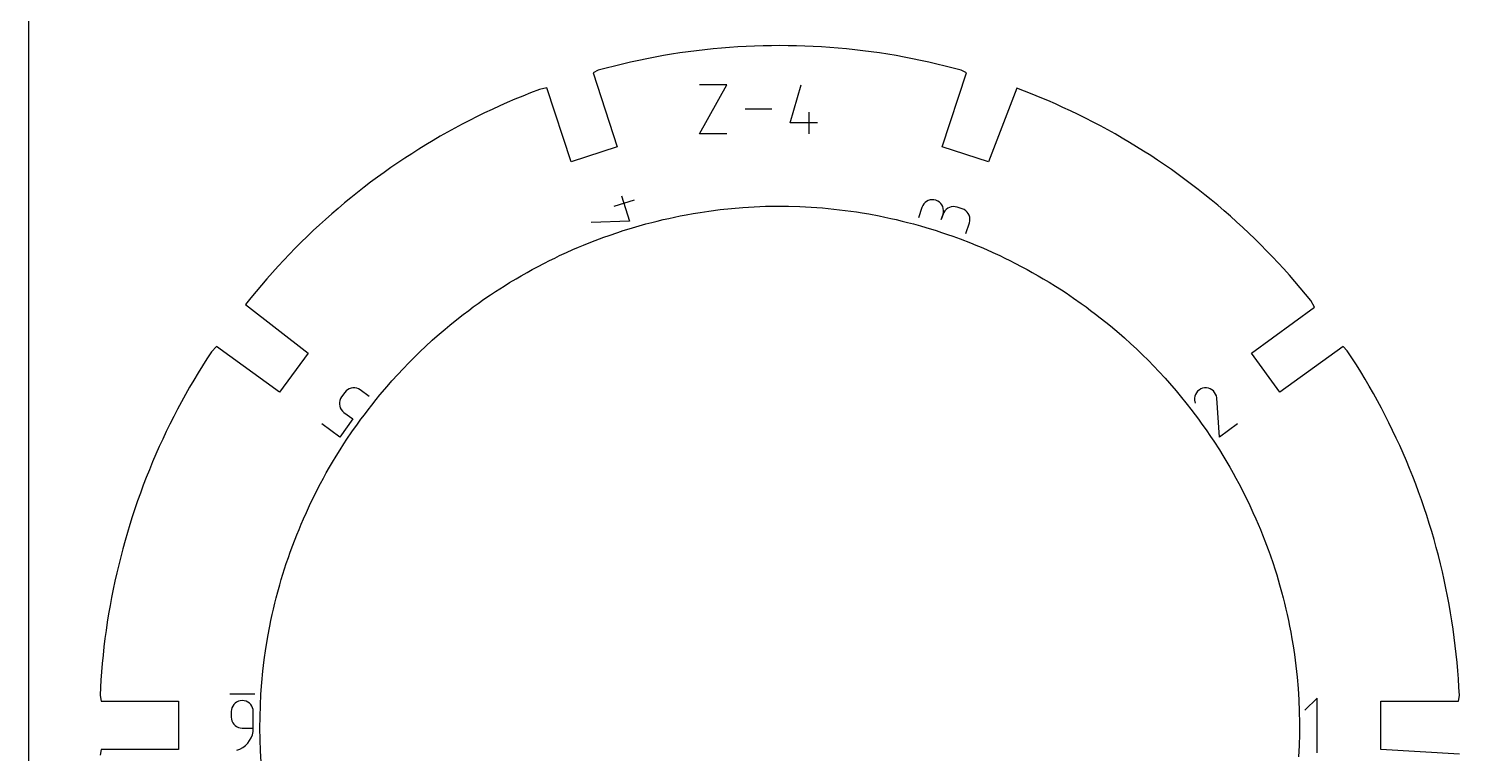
# Model space of a CAD drawing. Header units: metres. Extents: x 0 to 18, y 0 to 24.
# Drawn here: x 0 to 5.24, y 2.65 to 5.31 of the extents above; entities that cross this region are included whole.
import ezdxf

# ---------------------------------------------------------------- set-up
doc = ezdxf.new("R2010")
doc.units = ezdxf.units.M

msp = doc.modelspace()

# ---------------------------------------------------------------- linework, layer by layer
at = {"layer": 'annotation', "color": 1}
for p, q in [((2.457723, 4.920784), (2.55737, 5.100248)), ((2.55737, 5.100248), (2.457723, 5.100248)), ((2.790095, 4.960681), (2.829891, 5.100248)), ((2.722813, 5.010516), (2.624686, 5.010516)), ((2.859873, 4.920784), (2.859873, 5.000488)), ((2.889742, 4.960681), (2.790095, 4.960681)), ((2.55737, 4.920784), (2.457723, 4.920784)), ((2.217919, 4.677686), (2.143946, 4.65365)), ((2.171884, 4.693376), (2.201933, 4.600894)), ((3.284339, 4.668667), (3.279518, 4.663573)), ((3.289909, 4.672823), (3.284339, 4.668667)), ((3.296082, 4.675969), (3.289909, 4.672823)), ((3.302712, 4.67803), (3.296082, 4.675969)), ((3.309654, 4.678935), (3.302712, 4.67803)), ((3.316761, 4.678611), (3.309654, 4.678935)), ((3.323887, 4.676983), (3.316761, 4.678611)), ((3.330641, 4.674101), (3.323887, 4.676983)), ((3.323887, 4.676983), (3.323887, 4.676983)), ((3.336607, 4.670178), (3.330641, 4.674101)), ((3.34171, 4.665359), (3.336607, 4.670178)), ((3.345876, 4.65979), (3.34171, 4.665359)), ((3.272709, 4.650861), (3.260145, 4.612193)), ((3.275593, 4.657613), (3.272709, 4.650861)), ((3.279518, 4.663573), (3.275593, 4.657613)), ((3.350046, 4.625733), (3.343755, 4.606372)), ((3.343755, 4.606372), (3.350046, 4.625733)), ((3.349031, 4.653614), (3.345876, 4.65979)), ((3.351099, 4.646975), (3.349031, 4.653614)), ((3.350046, 4.625733), (3.351681, 4.632891)), ((3.35293, 4.632485), (3.350046, 4.625733)), ((3.350046, 4.625733), (3.350046, 4.625733)), ((3.352008, 4.64002), (3.351099, 4.646975)), ((3.351681, 4.632891), (3.352008, 4.64002)), ((3.356855, 4.638444), (3.35293, 4.632485)), ((3.361676, 4.643539), (3.356855, 4.638444)), ((3.367245, 4.647695), (3.361676, 4.643539)), ((3.373419, 4.650841), (3.367245, 4.647695)), ((3.380049, 4.652902), (3.373419, 4.650841)), ((3.386991, 4.653807), (3.380049, 4.652902)), ((3.394098, 4.653482), (3.386991, 4.653807)), ((3.401224, 4.651855), (3.394098, 4.653482)), ((3.420585, 4.645564), (3.401224, 4.651855)), ((3.401224, 4.651855), (3.401224, 4.651855)), ((3.42731, 4.642691), (3.420585, 4.645564)), ((3.433252, 4.638776), (3.42731, 4.642691)), ((3.438336, 4.633963), (3.433252, 4.638776)), ((3.442488, 4.628398), (3.438336, 4.633963)), ((3.445633, 4.622226), (3.442488, 4.628398)), ((3.447695, 4.61559), (3.445633, 4.622226)), ((3.448599, 4.608635), (3.447695, 4.61559)), ((2.201933, 4.600894), (2.060401, 4.595741)), ((3.434071, 4.555681), (3.446635, 4.59435)), ((3.446635, 4.59435), (3.448271, 4.601507)), ((3.446635, 4.59435), (3.446635, 4.59435)), ((3.448271, 4.601507), (3.448599, 4.608635)), ((1.174722, 3.98583), (1.168542, 3.982461)), ((1.181328, 3.988071), (1.174722, 3.98583)), ((1.188198, 3.989162), (1.181328, 3.988071)), ((1.195169, 3.989075), (1.188198, 3.989162)), ((1.202081, 3.987786), (1.195169, 3.989075)), ((1.208771, 3.98527), (1.202081, 3.987786)), ((1.215077, 3.981501), (1.208771, 3.98527)), ((4.294098, 3.98507), (4.288098, 3.981393)), ((4.300759, 3.987698), (4.294098, 3.98507)), ((4.30798, 3.989154), (4.300759, 3.987698)), ((4.315326, 3.989233), (4.30798, 3.989154)), ((4.30798, 3.989154), (4.30798, 3.989154)), ((4.322378, 3.988048), (4.315326, 3.989233)), ((4.329008, 3.985697), (4.322378, 3.988048)), ((4.335087, 3.982283), (4.329008, 3.985697)), ((1.138588, 3.9361), (1.138506, 3.929138)), ((1.139875, 3.943006), (1.138588, 3.9361)), ((1.142393, 3.949698), (1.139875, 3.943006)), ((1.146169, 3.956015), (1.142393, 3.949698)), ((1.158107, 3.972445), (1.146169, 3.956015)), ((1.146169, 3.956015), (1.146169, 3.956015)), ((1.16295, 3.977991), (1.158107, 3.972445)), ((1.168542, 3.982461), (1.16295, 3.977991)), ((1.248058, 3.957539), (1.215077, 3.981501)), ((1.215077, 3.981501), (1.215077, 3.981501)), ((4.272746, 3.958675), (4.271578, 3.951611)), ((4.271578, 3.951611), (4.271682, 3.94424)), ((4.271682, 3.94424), (4.273387, 3.932786)), ((4.275083, 3.965309), (4.272746, 3.958675)), ((4.278489, 3.971389), (4.275083, 3.965309)), ((4.282861, 3.976792), (4.278489, 3.971389)), ((4.288098, 3.981393), (4.282861, 3.976792)), ((4.340489, 3.977904), (4.335087, 3.982283)), ((4.345084, 3.972661), (4.340489, 3.977904)), ((4.348745, 3.966655), (4.345084, 3.972661)), ((4.351344, 3.959986), (4.348745, 3.966655)), ((4.352754, 3.952754), (4.351344, 3.959986)), ((4.352777, 3.952592), (4.352754, 3.952754)), ((4.352754, 3.952754), (4.352754, 3.952754)), ((4.352797, 3.952435), (4.352777, 3.952592)), ((4.352812, 3.952284), (4.352797, 3.952435)), ((4.352823, 3.952137), (4.352812, 3.952284)), ((4.352831, 3.951993), (4.352823, 3.952137)), ((4.352823, 3.951425), (4.35283, 3.951568)), ((4.363162, 3.809025), (4.352823, 3.951425)), ((4.352823, 3.951425), (4.352823, 3.951425)), ((4.35283, 3.951568), (4.352834, 3.951709)), ((4.352834, 3.951851), (4.352831, 3.951993)), ((4.352834, 3.951709), (4.352834, 3.951851)), ((1.138506, 3.929138), (1.139601, 3.922283)), ((1.139601, 3.922283), (1.141848, 3.915693)), ((1.141848, 3.915693), (1.145218, 3.909528)), ((1.145218, 3.909528), (1.149685, 3.90395)), ((1.149685, 3.90395), (1.155222, 3.899118)), ((1.155222, 3.899118), (1.188203, 3.875156)), ((1.14015, 3.809017), (1.074188, 3.856941)), ((1.188203, 3.875156), (1.14015, 3.809017)), ((4.429121, 3.856947), (4.363162, 3.809025)), ((0.828271, 2.865725), (0.737013, 2.865725)), ((0.756545, 2.833364), (0.751662, 2.828473)), ((0.762202, 2.837368), (0.756545, 2.833364)), ((0.768516, 2.840371), (0.762202, 2.837368)), ((0.775375, 2.842256), (0.768516, 2.840371)), ((0.782665, 2.84291), (0.775375, 2.842256)), ((0.789939, 2.842256), (0.782665, 2.84291)), ((0.782665, 2.84291), (0.782665, 2.84291)), ((0.79679, 2.840371), (0.789939, 2.842256)), ((0.803102, 2.837368), (0.79679, 2.840371)), ((0.808761, 2.833364), (0.803102, 2.837368)), ((0.813649, 2.828473), (0.808761, 2.833364)), ((4.720178, 2.852019), (4.675553, 2.807381)), ((4.720178, 2.651285), (4.720178, 2.852019)), ((0.742787, 2.809625), (0.742135, 2.802334)), ((0.742135, 2.802334), (0.742135, 2.782144)), ((0.742135, 2.782144), (0.742135, 2.782144)), ((0.742135, 2.782144), (0.742787, 2.774856)), ((0.744669, 2.816489), (0.742787, 2.809625)), ((0.747665, 2.822809), (0.744669, 2.816489)), ((0.751662, 2.828473), (0.747665, 2.822809)), ((0.817652, 2.822809), (0.813649, 2.828473)), ((0.820654, 2.816489), (0.817652, 2.822809)), ((0.82254, 2.809625), (0.820654, 2.816489)), ((0.823195, 2.802334), (0.82254, 2.809625)), ((0.823195, 2.741671), (0.823195, 2.802334)), ((0.823195, 2.802334), (0.823195, 2.802334)), ((0.742787, 2.774856), (0.744669, 2.768003)), ((0.744669, 2.768003), (0.747665, 2.761696)), ((0.747665, 2.761696), (0.751662, 2.756048)), ((0.751662, 2.756048), (0.756545, 2.751174)), ((0.756545, 2.751174), (0.762202, 2.747186)), ((0.762202, 2.747186), (0.768516, 2.744198)), ((0.768516, 2.744198), (0.775375, 2.742322)), ((0.775375, 2.742322), (0.782665, 2.741671)), ((0.782665, 2.741671), (0.823195, 2.741671)), ((0.819678, 2.717481), (0.822297, 2.729334)), ((0.822297, 2.729334), (0.823195, 2.741671)), ((0.784579, 2.670613), (0.794168, 2.677844)), ((0.794168, 2.677844), (0.802581, 2.686293)), ((0.802581, 2.686293), (0.809711, 2.695814)), ((0.809711, 2.695814), (0.815446, 2.706259)), ((0.815446, 2.706259), (0.819678, 2.717481)), ((0.762314, 2.660394), (0.773925, 2.664747)), ((0.762314, 2.660394), (0.762314, 2.660394)), ((0.773925, 2.664747), (0.784579, 2.670613))]:
    msp.add_line(p, q, dxfattribs=at)
at = {"layer": 'boundary', "color": 5}
for p, q in [((2.659913, 5.242252), (2.62936, 5.24094)), ((2.690485, 5.243188), (2.659913, 5.242252)), ((2.721065, 5.243755), (2.690485, 5.243188)), ((2.751651, 5.243942), (2.721065, 5.243755)), ((2.782232, 5.243755), (2.751651, 5.243942)), ((2.812811, 5.243188), (2.782232, 5.243755)), ((2.843381, 5.242252), (2.812811, 5.243188)), ((2.873945, 5.24094), (2.843381, 5.242252)), ((2.235468, 5.189906), (2.205584, 5.183383)), ((2.265423, 5.196057), (2.235468, 5.189906)), ((2.295463, 5.201829), (2.265423, 5.196057)), ((2.325567, 5.207253), (2.295463, 5.201829)), ((2.355727, 5.212291), (2.325567, 5.207253)), ((2.385953, 5.216964), (2.355727, 5.212291)), ((2.41623, 5.221272), (2.385953, 5.216964)), ((2.446563, 5.2252), (2.41623, 5.221272)), ((2.476947, 5.228751), (2.446563, 5.2252)), ((2.507363, 5.231935), (2.476947, 5.228751)), ((2.537817, 5.234757), (2.507363, 5.231935)), ((2.568297, 5.237184), (2.537817, 5.234757)), ((2.598813, 5.23925), (2.568297, 5.237184)), ((2.62936, 5.24094), (2.598813, 5.23925)), ((2.904476, 5.23925), (2.873945, 5.24094)), ((2.93499, 5.237184), (2.904476, 5.23925)), ((2.965479, 5.234757), (2.93499, 5.237184)), ((2.995937, 5.231935), (2.965479, 5.234757)), ((3.026359, 5.228751), (2.995937, 5.231935)), ((3.056725, 5.2252), (3.026359, 5.228751)), ((3.08706, 5.221272), (3.056725, 5.2252)), ((3.117342, 5.216964), (3.08706, 5.221272)), ((3.147569, 5.212291), (3.117342, 5.216964)), ((3.17774, 5.207253), (3.147569, 5.212291)), ((3.207844, 5.201829), (3.17774, 5.207253)), ((3.237871, 5.196057), (3.207844, 5.201829)), ((3.267828, 5.189906), (3.237871, 5.196057)), ((3.297719, 5.183383), (3.267828, 5.189906)), ((2.086918, 5.153657), (2.067708, 5.14382)), ((2.067708, 5.14382), (2.155863, 4.872508)), ((2.116449, 5.161638), (2.086918, 5.153657)), ((2.146066, 5.16925), (2.116449, 5.161638)), ((2.175787, 5.1765), (2.146066, 5.16925)), ((2.205584, 5.183383), (2.175787, 5.1765)), ((3.327511, 5.1765), (3.297719, 5.183383)), ((3.357228, 5.16925), (3.327511, 5.1765)), ((3.347444, 4.872506), (3.435597, 5.143813)), ((3.38685, 5.161638), (3.357228, 5.16925)), ((3.416371, 5.153657), (3.38685, 5.161638)), ((3.435597, 5.143813), (3.416371, 5.153657)), ((1.898891, 5.088984), (1.871048, 5.083135)), ((1.987051, 4.817657), (1.898891, 5.088984)), ((3.619871, 5.087822), (3.516256, 4.817656)), ((3.648621, 5.076946), (3.619871, 5.087822)), ((1.753746, 5.035394), (1.725792, 5.022974)), ((1.781854, 5.047467), (1.753746, 5.035394)), ((1.810091, 5.059187), (1.781854, 5.047467)), ((1.838481, 5.070581), (1.810091, 5.059187)), ((1.871048, 5.083135), (1.838481, 5.070581)), ((3.677083, 5.065758), (3.648621, 5.076946)), ((3.705407, 5.054224), (3.677083, 5.065758)), ((3.733593, 5.042348), (3.705407, 5.054224)), ((3.761628, 5.030134), (3.733593, 5.042348)), ((1.642889, 4.983679), (1.615585, 4.9699)), ((1.670364, 4.997113), (1.642889, 4.983679)), ((1.697996, 5.010211), (1.670364, 4.997113)), ((1.725792, 5.022974), (1.697996, 5.010211)), ((3.789509, 5.017557), (3.761628, 5.030134)), ((3.81724, 5.004654), (3.789509, 5.017557)), ((3.844811, 4.991408), (3.81724, 5.004654)), ((3.872217, 4.977825), (3.844811, 4.991408)), ((1.561488, 4.941359), (1.534711, 4.92658)), ((1.588455, 4.955793), (1.561488, 4.941359)), ((1.615585, 4.9699), (1.588455, 4.955793)), ((3.899449, 4.963904), (3.872217, 4.977825)), ((3.92651, 4.949656), (3.899449, 4.963904)), ((3.953398, 4.935073), (3.92651, 4.949656)), ((3.980098, 4.92016), (3.953398, 4.935073)), ((1.45548, 4.880315), (1.429458, 4.86425)), ((1.481699, 4.896062), (1.45548, 4.880315)), ((1.508106, 4.911489), (1.481699, 4.896062)), ((1.534711, 4.92658), (1.508106, 4.911489)), ((4.00661, 4.904921), (3.980098, 4.92016)), ((4.032946, 4.889359), (4.00661, 4.904921)), ((4.059081, 4.873471), (4.032946, 4.889359)), ((1.378007, 4.831173), (1.352585, 4.814155)), ((1.403626, 4.847862), (1.378007, 4.831173)), ((1.429458, 4.86425), (1.403626, 4.847862)), ((2.155863, 4.872508), (1.987051, 4.817657)), ((3.516256, 4.817656), (3.347444, 4.872506)), ((4.085018, 4.857272), (4.059081, 4.873471)), ((4.110766, 4.84075), (4.085018, 4.857272)), ((4.136293, 4.823918), (4.110766, 4.84075)), ((4.161613, 4.806766), (4.136293, 4.823918)), ((1.302388, 4.779194), (1.277616, 4.761259)), ((1.327385, 4.796826), (1.302388, 4.779194)), ((1.352585, 4.814155), (1.327385, 4.796826)), ((4.186732, 4.789303), (4.161613, 4.806766)), ((4.211625, 4.771545), (4.186732, 4.789303)), ((4.236306, 4.753475), (4.211625, 4.771545)), ((1.228751, 4.724478), (1.204649, 4.705649)), ((1.253072, 4.743021), (1.228751, 4.724478)), ((1.277616, 4.761259), (1.253072, 4.743021)), ((4.260768, 4.735109), (4.236306, 4.753475)), ((4.284989, 4.71644), (4.260768, 4.735109)), ((1.157168, 4.667087), (1.133781, 4.647383)), ((1.18079, 4.686509), (1.157168, 4.667087)), ((1.204649, 4.705649), (1.18079, 4.686509)), ((4.308982, 4.697477), (4.284989, 4.71644)), ((4.332739, 4.678214), (4.308982, 4.697477)), ((4.356271, 4.658667), (4.332739, 4.678214)), ((1.11064, 4.62739), (1.08774, 4.60711)), ((1.133781, 4.647383), (1.11064, 4.62739)), ((4.37955, 4.638843), (4.356271, 4.658667)), ((4.402584, 4.618722), (4.37955, 4.638843)), ((4.425369, 4.598322), (4.402584, 4.618722)), ((1.04271, 4.565715), (1.020573, 4.544598)), ((1.0651, 4.586542), (1.04271, 4.565715)), ((1.08774, 4.60711), (1.0651, 4.586542)), ((4.44791, 4.577634), (4.425369, 4.598322)), ((4.470181, 4.556685), (4.44791, 4.577634)), ((0.998704, 4.523219), (0.977093, 4.501579)), ((1.020573, 4.544598), (0.998704, 4.523219)), ((4.492205, 4.535455), (4.470181, 4.556685)), ((4.513966, 4.513964), (4.492205, 4.535455)), ((4.535457, 4.492203), (4.513966, 4.513964)), ((0.934652, 4.457475), (0.91389, 4.435075)), ((0.955715, 4.479629), (0.934652, 4.457475)), ((0.977093, 4.501579), (0.955715, 4.479629)), ((4.55676, 4.470113), (4.535457, 4.492203)), ((4.577635, 4.447908), (4.55676, 4.470113)), ((0.89337, 4.412403), (0.87313, 4.389468)), ((0.91389, 4.435075), (0.89337, 4.412403)), ((4.598322, 4.425368), (4.577635, 4.447908)), ((4.618723, 4.402583), (4.598322, 4.425368)), ((0.853167, 4.366294), (0.8335, 4.342875)), ((0.87313, 4.389468), (0.853167, 4.366294)), ((4.638836, 4.379548), (4.618723, 4.402583)), ((4.65867, 4.356269), (4.638836, 4.379548)), ((4.678216, 4.332737), (4.65867, 4.356269)), ((0.814121, 4.319212), (0.795022, 4.295326)), ((0.8335, 4.342875), (0.814121, 4.319212)), ((4.697476, 4.308981), (4.678216, 4.332737)), ((4.711058, 4.284943), (4.697476, 4.308981)), ((0.795022, 4.295326), (1.023572, 4.116878)), ((4.47973, 4.116874), (4.711058, 4.284943)), ((0.68788, 4.14137), (0.6698, 4.121758)), ((0.919241, 3.973277), (0.68788, 4.14137)), ((4.815426, 4.141369), (4.584062, 3.973274)), ((4.831166, 4.125296), (4.815426, 4.141369)), ((0.653146, 4.096109), (0.636801, 4.07025)), ((0.6698, 4.121758), (0.653146, 4.096109)), ((1.023572, 4.116878), (0.919241, 3.973277)), ((4.584062, 3.973274), (4.47973, 4.116874)), ((4.847864, 4.09967), (4.831166, 4.125296)), ((4.864251, 4.073846), (4.847864, 4.09967)), ((0.62078, 4.044201), (0.605086, 4.017955)), ((0.636801, 4.07025), (0.62078, 4.044201)), ((4.880316, 4.047824), (4.864251, 4.073846)), ((4.896064, 4.021597), (4.880316, 4.047824)), ((0.589696, 3.991514), (0.57465, 3.964901)), ((0.605086, 4.017955), (0.589696, 3.991514)), ((4.911488, 3.995189), (4.896064, 4.021597)), ((4.926581, 3.968592), (4.911488, 3.995189)), ((0.559925, 3.938089), (0.545526, 3.911106)), ((0.57465, 3.964901), (0.559925, 3.938089)), ((4.94136, 3.941816), (4.926581, 3.968592)), ((4.955795, 3.914849), (4.94136, 3.941816)), ((0.531474, 3.883943), (0.51774, 3.856619)), ((0.545526, 3.911106), (0.531474, 3.883943)), ((4.969903, 3.887718), (4.955795, 3.914849)), ((4.983681, 3.860406), (4.969903, 3.887718)), ((0.504343, 3.829111), (0.491294, 3.801456)), ((0.51774, 3.856619), (0.504343, 3.829111)), ((4.997115, 3.83294), (4.983681, 3.860406)), ((5.010213, 3.805291), (4.997115, 3.83294)), ((0.491294, 3.801456), (0.478586, 3.77364)), ((5.022976, 3.777494), (5.010213, 3.805291)), ((5.035395, 3.749553), (5.022976, 3.777494)), ((0.466216, 3.745665), (0.454182, 3.717545)), ((0.478586, 3.77364), (0.466216, 3.745665)), ((5.047468, 3.72145), (5.035395, 3.749553)), ((0.442508, 3.689286), (0.431173, 3.660878)), ((0.454182, 3.717545), (0.442508, 3.689286)), ((5.059189, 3.693201), (5.047468, 3.72145)), ((5.070582, 3.664823), (5.059189, 3.693201)), ((0.420188, 3.632331), (0.409557, 3.603655)), ((0.431173, 3.660878), (0.420188, 3.632331)), ((5.081614, 3.636295), (5.070582, 3.664823)), ((5.092286, 3.607627), (5.081614, 3.636295)), ((0.39928, 3.574846), (0.389354, 3.545916)), ((0.409557, 3.603655), (0.39928, 3.574846)), ((5.102613, 3.578846), (5.092286, 3.607627)), ((5.112594, 3.549931), (5.102613, 3.578846)), ((0.379791, 3.516871), (0.37057, 3.487702)), ((0.389354, 3.545916), (0.379791, 3.516871)), ((5.122208, 3.520894), (5.112594, 3.549931)), ((5.131468, 3.491758), (5.122208, 3.520894)), ((0.37057, 3.487702), (0.361727, 3.458434)), ((5.140368, 3.46249), (5.131468, 3.491758)), ((5.148916, 3.433122), (5.140368, 3.46249)), ((0.35323, 3.429046), (0.3451, 3.399566)), ((0.361727, 3.458434), (0.35323, 3.429046)), ((5.157094, 3.403649), (5.148916, 3.433122)), ((0.337325, 3.369981), (0.329919, 3.340314)), ((0.3451, 3.399566), (0.337325, 3.369981)), ((5.16492, 3.374093), (5.157094, 3.403649)), ((5.172376, 3.344422), (5.16492, 3.374093)), ((0.322874, 3.310551), (0.316205, 3.280701)), ((0.329919, 3.340314), (0.322874, 3.310551)), ((5.179464, 3.314677), (5.172376, 3.344422)), ((5.186192, 3.284843), (5.179464, 3.314677)), ((0.309897, 3.250774), (0.303952, 3.22078)), ((0.316205, 3.280701), (0.309897, 3.250774)), ((5.192558, 3.254923), (5.186192, 3.284843)), ((5.198546, 3.224932), (5.192558, 3.254923)), ((0.303952, 3.22078), (0.298376, 3.190705)), ((5.204165, 3.194874), (5.198546, 3.224932)), ((0.293175, 3.160562), (0.288338, 3.130366)), ((0.298376, 3.190705), (0.293175, 3.160562)), ((5.209425, 3.164743), (5.204165, 3.194874)), ((5.214306, 3.134544), (5.209425, 3.164743)), ((0.283883, 3.100102), (0.279791, 3.06979)), ((0.288338, 3.130366), (0.283883, 3.100102)), ((5.218819, 3.104298), (5.214306, 3.134544)), ((5.222972, 3.073992), (5.218819, 3.104298)), ((0.279791, 3.06979), (0.276069, 3.039437)), ((5.226728, 3.043644), (5.222972, 3.073992)), ((5.230125, 3.013249), (5.226728, 3.043644)), ((0.272723, 3.009043), (0.269756, 2.978592)), ((0.276069, 3.039437), (0.272723, 3.009043)), ((5.233152, 2.98282), (5.230125, 3.013249)), ((0.267157, 2.948125), (0.264933, 2.917618)), ((0.269756, 2.978592), (0.267157, 2.948125)), ((5.235804, 2.95234), (5.233152, 2.98282)), ((5.238077, 2.921845), (5.235804, 2.95234)), ((0.263321, 2.891408), (0.261797, 2.860892)), ((0.264933, 2.917618), (0.263321, 2.891408)), ((5.239973, 2.891408), (5.238077, 2.921845)), ((5.241508, 2.860892), (5.239973, 2.891408)), ((0.261797, 2.860892), (0.265191, 2.840402)), ((0.265191, 2.840402), (0.549496, 2.840402)), ((0.549496, 2.840402), (0.549496, 2.662902)), ((4.953801, 2.662902), (4.953801, 2.840402)), ((4.953801, 2.840402), (5.238106, 2.840402)), ((5.238106, 2.840402), (5.241508, 2.860892)), ((0.265189, 2.662902), (0.261787, 2.642522)), ((0.549496, 2.662902), (0.265189, 2.662902)), ((5.241688, 2.646747), (4.953801, 2.662902))]:
    msp.add_line(p, q, dxfattribs=at)
at = {"layer": 'frame', "color": 5}
msp.add_line((0, 24), (0, 0), dxfattribs=at)
at = {"layer": 'hole', "color": 5}
for p, q in [((2.344867, 4.610673), (2.366721, 4.615398)), ((2.366721, 4.615398), (2.387395, 4.619613)), ((2.387395, 4.619613), (2.409515, 4.623877)), ((2.409515, 4.623877), (2.43442, 4.628309)), ((2.43442, 4.628309), (2.459969, 4.632639)), ((2.459969, 4.632639), (2.491731, 4.637311)), ((2.491731, 4.637311), (2.533402, 4.642734)), ((2.533402, 4.642734), (2.575072, 4.647221)), ((2.575072, 4.647221), (2.616742, 4.650776)), ((2.616742, 4.650776), (2.658412, 4.653399)), ((2.658412, 4.653399), (2.700082, 4.655094)), ((2.700082, 4.655094), (2.741753, 4.655907)), ((2.741753, 4.655907), (2.783423, 4.655588)), ((2.783423, 4.655588), (2.825093, 4.654319)), ((2.825093, 4.654319), (2.866763, 4.652137)), ((2.866763, 4.652137), (2.908434, 4.649024)), ((2.908434, 4.649024), (2.950104, 4.644982)), ((2.950104, 4.644982), (2.991774, 4.640001)), ((2.991774, 4.640001), (3.033444, 4.634093)), ((3.033444, 4.634093), (3.05383, 4.63086)), ((3.05383, 4.63086), (3.07763, 4.626825)), ((3.07763, 4.626825), (3.115928, 4.619608)), ((3.115928, 4.619608), (3.136601, 4.615393)), ((3.136601, 4.615393), (3.158455, 4.610668)), ((2.15837, 4.559147), (2.178186, 4.565597)), ((2.178186, 4.565597), (2.20004, 4.572443)), ((2.20004, 4.572443), (2.23626, 4.583141)), ((2.23626, 4.583141), (2.261526, 4.590166)), ((2.261526, 4.590166), (2.28338, 4.59593)), ((2.28338, 4.59593), (2.303197, 4.600915)), ((2.303197, 4.600915), (2.32505, 4.606159)), ((2.32505, 4.606159), (2.344867, 4.610673)), ((3.158455, 4.610668), (3.178271, 4.606153)), ((3.178271, 4.606153), (3.200125, 4.600909)), ((3.200125, 4.600909), (3.219942, 4.595924)), ((3.219942, 4.595924), (3.241795, 4.590159)), ((3.241795, 4.590159), (3.267044, 4.583139)), ((3.267044, 4.583139), (3.286393, 4.577552)), ((3.286393, 4.577552), (3.325136, 4.56559)), ((3.325136, 4.56559), (3.344952, 4.559139)), ((2.01409, 4.504725), (2.033157, 4.512684)), ((2.033157, 4.512684), (2.053175, 4.520777)), ((2.053175, 4.520777), (2.075029, 4.529331)), ((2.075029, 4.529331), (2.107108, 4.541319)), ((2.107108, 4.541319), (2.126608, 4.548401)), ((2.126608, 4.548401), (2.15837, 4.559147)), ((3.344952, 4.559139), (3.366806, 4.551743)), ((3.366806, 4.551743), (3.386288, 4.544927)), ((3.386288, 4.544927), (3.412459, 4.535365)), ((3.412459, 4.535365), (3.450146, 4.520768)), ((3.450146, 4.520768), (3.470155, 4.512679)), ((3.470155, 4.512679), (3.489221, 4.504721)), ((1.890114, 4.446811), (1.908358, 4.456057)), ((1.908358, 4.456057), (1.927241, 4.465324)), ((1.927241, 4.465324), (1.945406, 4.473958)), ((1.945406, 4.473958), (1.970514, 4.485584)), ((1.970514, 4.485584), (1.994169, 4.496164)), ((1.994169, 4.496164), (2.01409, 4.504725)), ((3.489221, 4.504721), (3.509145, 4.496157)), ((3.509145, 4.496157), (3.532814, 4.48557)), ((3.532814, 4.48557), (3.557896, 4.473957)), ((3.557896, 4.473957), (3.576141, 4.465285)), ((3.576141, 4.465285), (3.594893, 4.456082)), ((3.594893, 4.456082), (3.613221, 4.446793)), ((1.80505, 4.400569), (1.826241, 4.412662)), ((1.826241, 4.412662), (1.845342, 4.423211)), ((1.845342, 4.423211), (1.864661, 4.433566)), ((1.864661, 4.433566), (1.890114, 4.446811)), ((3.613221, 4.446793), (3.638646, 4.433562)), ((3.638646, 4.433562), (3.657973, 4.423202)), ((3.657973, 4.423202), (3.677069, 4.412656)), ((3.677069, 4.412656), (3.698282, 4.40055)), ((1.709905, 4.342066), (1.741667, 4.362367)), ((1.741667, 4.362367), (1.762193, 4.375182)), ((1.762193, 4.375182), (1.785992, 4.389485)), ((1.785992, 4.389485), (1.80505, 4.400569)), ((3.698282, 4.40055), (3.717324, 4.389475)), ((3.717324, 4.389475), (3.738452, 4.376804)), ((3.738452, 4.376804), (3.761654, 4.362353)), ((3.761654, 4.362353), (3.783508, 4.34838)), ((1.629203, 4.285964), (1.646798, 4.298628)), ((1.646798, 4.298628), (1.668235, 4.313858)), ((1.668235, 4.313858), (1.692533, 4.330391)), ((1.692533, 4.330391), (1.709905, 4.342066)), ((3.783508, 4.34838), (3.800863, 4.337088)), ((3.800863, 4.337088), (3.82811, 4.318589)), ((3.82811, 4.318589), (3.856506, 4.298625)), ((3.856506, 4.298625), (3.874113, 4.285951)), ((1.574762, 4.244416), (1.592217, 4.258065)), ((1.592217, 4.258065), (1.612469, 4.273389)), ((1.612469, 4.273389), (1.629203, 4.285964)), ((3.874113, 4.285951), (3.890827, 4.273392)), ((3.890827, 4.273392), (3.908616, 4.259931)), ((3.908616, 4.259931), (3.926086, 4.24638)), ((3.926086, 4.24638), (3.94663, 4.229887)), ((1.497073, 4.179733), (1.52551, 4.204184)), ((1.52551, 4.204184), (1.543224, 4.219094)), ((1.543224, 4.219094), (1.574762, 4.244416)), ((3.94663, 4.229887), (3.963053, 4.216611)), ((3.963053, 4.216611), (3.994815, 4.189625)), ((1.434627, 4.122295), (1.454606, 4.141227)), ((1.454606, 4.141227), (1.478907, 4.163512)), ((1.478907, 4.163512), (1.497073, 4.179733)), ((3.994815, 4.189625), (4.014488, 4.172417)), ((4.014488, 4.172417), (4.038005, 4.151118)), ((4.038005, 4.151118), (4.058768, 4.131745)), ((1.392451, 4.080483), (1.412793, 4.100967)), ((1.412793, 4.100967), (1.434627, 4.122295)), ((4.058768, 4.131745), (4.080472, 4.110857)), ((4.080472, 4.110857), (4.100944, 4.090527)), ((4.100944, 4.090527), (4.122285, 4.068681)), ((1.330904, 4.014513), (1.35219, 4.038016)), ((1.35219, 4.038016), (1.371576, 4.058792)), ((1.371576, 4.058792), (1.392451, 4.080483)), ((4.122285, 4.068681), (4.141205, 4.048715)), ((4.141205, 4.048715), (4.163502, 4.0244)), ((1.286697, 3.963065), (1.313683, 3.994827)), ((1.313683, 3.994827), (1.330904, 4.014513)), ((4.163502, 4.0244), (4.179712, 4.006248)), ((4.179712, 4.006248), (4.204174, 3.977797)), ((1.257059, 3.926261), (1.273394, 3.946608)), ((1.273394, 3.946608), (1.286697, 3.963065)), ((4.204174, 3.977797), (4.219069, 3.960102)), ((4.219069, 3.960102), (4.244408, 3.928544)), ((1.217356, 3.874126), (1.229936, 3.890866)), ((1.229936, 3.890866), (1.243369, 3.908618)), ((1.243369, 3.908618), (1.257059, 3.926261)), ((4.244408, 3.928544), (4.257953, 3.911227)), ((4.257953, 3.911227), (4.273387, 3.890831)), ((4.273387, 3.890831), (4.285947, 3.874118)), ((1.166232, 3.800895), (1.184718, 3.828123)), ((1.184718, 3.828123), (1.204696, 3.856536)), ((1.204696, 3.856536), (1.217356, 3.874126)), ((4.285947, 3.874118), (4.29862, 3.856511)), ((4.29862, 3.856511), (4.313839, 3.835091)), ((4.313839, 3.835091), (4.330382, 3.810777)), ((1.140949, 3.761659), (1.154921, 3.783513)), ((1.154921, 3.783513), (1.166232, 3.800895)), ((4.330382, 3.810777), (4.342048, 3.793421)), ((4.342048, 3.793421), (4.362349, 3.761659)), ((1.113832, 3.717338), (1.126522, 3.738497)), ((1.126522, 3.738497), (1.140949, 3.761659)), ((4.362349, 3.761659), (4.375175, 3.741118)), ((4.375175, 3.741118), (4.389472, 3.717329)), ((1.080106, 3.657991), (1.090659, 3.677097)), ((1.090659, 3.677097), (1.102739, 3.698266)), ((1.102739, 3.698266), (1.113832, 3.717338)), ((4.389472, 3.717329), (4.400549, 3.698285)), ((4.400549, 3.698285), (4.412652, 3.677076)), ((4.412652, 3.677076), (4.4232, 3.657979)), ((1.056493, 3.613196), (1.069755, 3.638681)), ((1.069755, 3.638681), (1.080106, 3.657991)), ((4.4232, 3.657979), (4.433559, 3.638654)), ((4.433559, 3.638654), (4.446793, 3.613222)), ((1.029365, 3.557945), (1.037952, 3.576012)), ((1.037952, 3.576012), (1.0473, 3.595056)), ((1.0473, 3.595056), (1.056493, 3.613196)), ((4.446793, 3.613222), (4.45607, 3.594917)), ((4.45607, 3.594917), (4.465292, 3.576129)), ((4.465292, 3.576129), (4.473953, 3.557906)), ((1.007152, 3.509171), (1.017722, 3.532801)), ((1.017722, 3.532801), (1.029365, 3.557945)), ((4.473953, 3.557906), (4.485571, 3.532816)), ((4.485571, 3.532816), (4.496155, 3.509153)), ((0.982531, 3.450151), (0.990632, 3.470187)), ((0.990632, 3.470187), (0.998592, 3.489256)), ((0.998592, 3.489256), (1.007152, 3.509171)), ((4.496155, 3.509153), (4.504718, 3.489229)), ((4.504718, 3.489229), (4.512677, 3.470163)), ((4.512677, 3.470163), (4.520767, 3.450151)), ((0.958393, 3.38635), (0.96794, 3.412482)), ((0.96794, 3.412482), (0.982531, 3.450151)), ((4.520767, 3.450151), (4.529322, 3.428297)), ((4.529322, 3.428297), (4.541313, 3.396209)), ((0.94416, 3.344957), (0.951556, 3.36681)), ((0.951556, 3.36681), (0.958393, 3.38635)), ((4.541313, 3.396209), (4.548392, 3.376719)), ((4.548392, 3.376719), (4.559139, 3.344957)), ((0.925753, 3.286419), (0.937709, 3.32514)), ((0.937709, 3.32514), (0.94416, 3.344957)), ((4.559139, 3.344957), (4.565589, 3.32514)), ((4.565589, 3.32514), (4.572435, 3.303286)), ((4.572435, 3.303286), (4.583136, 3.26706)), ((0.91314, 3.2418), (0.920181, 3.267118)), ((0.920181, 3.267118), (0.925753, 3.286419)), ((4.583136, 3.26706), (4.590159, 3.2418)), ((0.897147, 3.178276), (0.902391, 3.20013)), ((0.902391, 3.20013), (0.907376, 3.219946)), ((0.907376, 3.219946), (0.91314, 3.2418)), ((4.590159, 3.2418), (4.595924, 3.219946)), ((4.595924, 3.219946), (4.600909, 3.20013)), ((4.600909, 3.20013), (4.606153, 3.178276)), ((0.887906, 3.136606), (0.892632, 3.158459)), ((0.892632, 3.158459), (0.897147, 3.178276)), ((4.606153, 3.178276), (4.610668, 3.158459)), ((4.610668, 3.158459), (4.615394, 3.136606)), ((0.876501, 3.077801), (0.883688, 3.115918)), ((0.883688, 3.115918), (0.887906, 3.136606)), ((4.615394, 3.136606), (4.619609, 3.11593)), ((4.619609, 3.11593), (4.623874, 3.093813)), ((4.623874, 3.093813), (4.628305, 3.068912)), ((0.869206, 3.033449), (0.872445, 3.053878)), ((0.872445, 3.053878), (0.876501, 3.077801)), ((4.628305, 3.068912), (4.632637, 3.043357)), ((4.632637, 3.043357), (4.637308, 3.011595)), ((0.858318, 2.950108), (0.863298, 2.991778)), ((0.863298, 2.991778), (0.869206, 3.033449)), ((4.637308, 3.011595), (4.642731, 2.969925)), ((0.854277, 2.908438), (0.858318, 2.950108)), ((4.642731, 2.969925), (4.647219, 2.928254)), ((0.851164, 2.866768), (0.854277, 2.908438)), ((4.647219, 2.928254), (4.650774, 2.886584)), ((4.650774, 2.886584), (4.653399, 2.844914)), ((0.848981, 2.825098), (0.851164, 2.866768)), ((4.653399, 2.844914), (4.655095, 2.803244)), ((0.84739, 2.741757), (0.847711, 2.783427)), ((0.847711, 2.783427), (0.848981, 2.825098)), ((4.655095, 2.803244), (4.655909, 2.761574)), ((0.848205, 2.700087), (0.84739, 2.741757)), ((4.655909, 2.761574), (4.655591, 2.719903)), ((0.8499, 2.658417), (0.848205, 2.700087)), ((4.654322, 2.678233), (4.65214, 2.636563)), ((4.655591, 2.719903), (4.654322, 2.678233)), ((0.852523, 2.616746), (0.8499, 2.658417))]:
    msp.add_line(p, q, dxfattribs=at)

doc.saveas('drawing.dxf')
